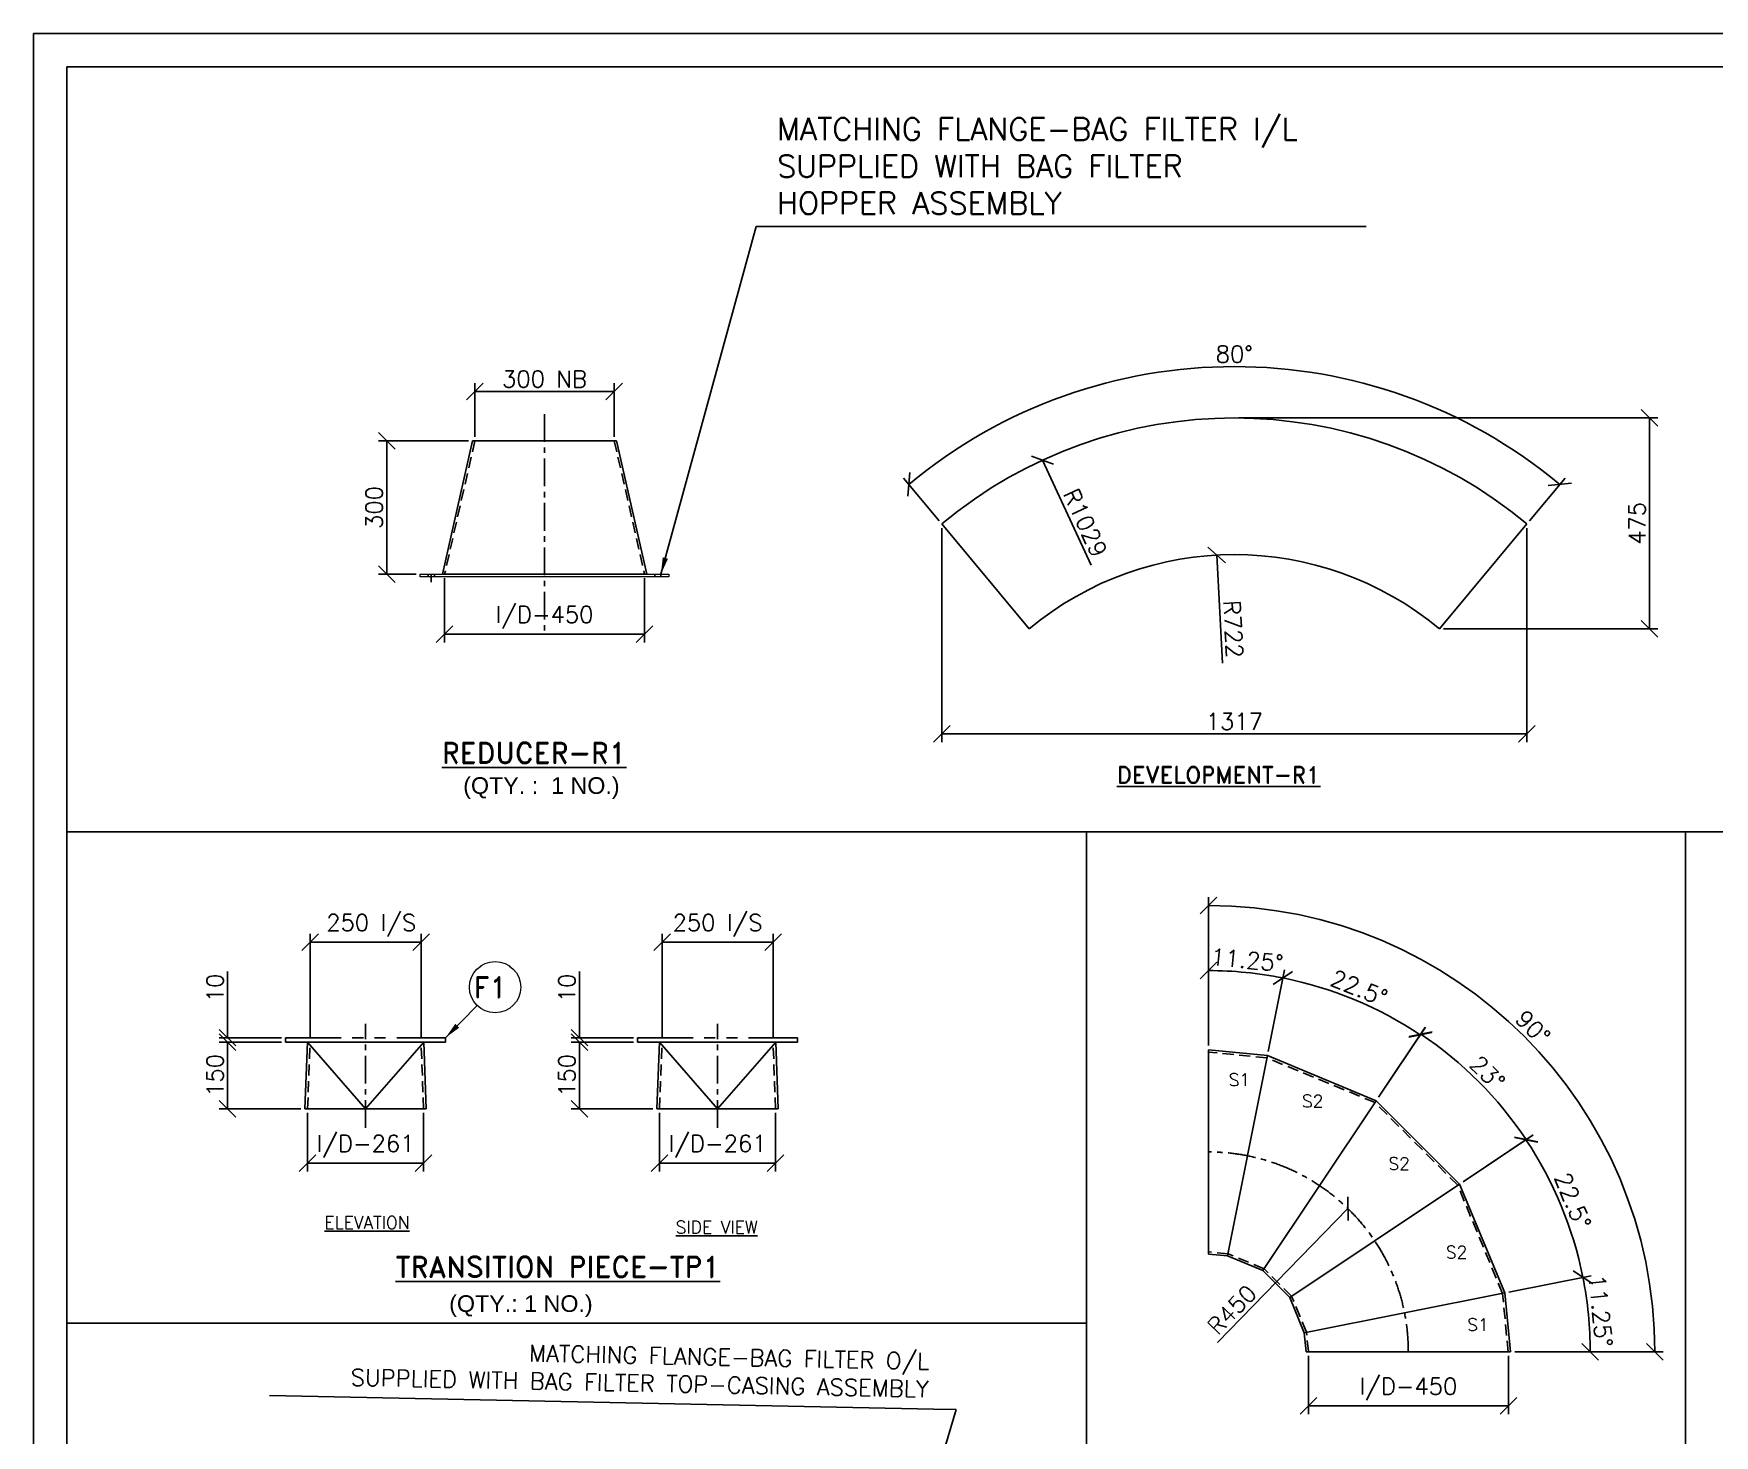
# Model space of a CAD drawing. Header units: inches. Extents: x 0 to 157513, y -28488 to 35640.
# Drawn here: x 107053 to 122188, y 23015 to 35640 of the extents above; entities that cross this region are included whole.
import ezdxf

# ---------------------------------------------------------------- set-up
doc = ezdxf.new("R2010")
doc.units = ezdxf.units.IN
doc.header["$LTSCALE"] = 400
doc.header["$MEASUREMENT"] = 0
for name, pattern in [('0', [0]), ('CENTER', [2, 1.25, -0.25, 0.25, -0.25]), ('DASHED2', [0.375, 0.25, -0.125]), ('HIDDEN2', [4.7625, 3.175, -1.5875]), ('PHANTOM', [2.5, 1.25, -0.25, 0.25, -0.25, 0.25, -0.25])]:
    doc.linetypes.add(name, pattern=pattern)
for name, color, linetype in [('BF', 8, 'PHANTOM'), ('cen', 1, 'CENTER'), ('hid', 3, 'HIDDEN2')]:
    doc.layers.add(name, color=color, linetype=linetype)
doc.layers.add('BF STR', color=8, linetype='PHANTOM', lineweight=5)
doc.layers.add('bordertext', color=1, linetype='Continuous', lineweight=20)
doc.styles.add('RD', font='ROMAND.SHX')
doc.styles.add('ROMANS', font='romans')
doc.dimstyles.new('SAM2 60 SC', dxfattribs={"dimscale": 60, "dimtxt": 2.5, "dimasz": 2.5, "dimexe": 1.25, "dimexo": 0.625, "dimtad": 1, "dimtoh": 1, "dimdec": 0, "dimdsep": 46, "dimtxsty": 'ROMANS', "dimblk": 'OBLIQUE', "dimcen": 2.5, "dimclrd": 1, "dimclre": 1, "dimclrt": 256, "dimadec": 0, "dimazin": 2, "dimtfac": 1, "dimtdec": 0, "dimtofl": 0, "dimtmove": 0, "dimatfit": 3, "dimfxl": 1, "dimtolj": 1, "dimtzin": 0, "dimarcsym": 1})

# ---------------------------------------------------------------- blocks, each defined once
blk = doc.blocks.new('_OBLIQUE')
at = {"color": 0, "linetype": 'ByBlock'}
blk.add_line((-0.5, -0.5), (0.5, 0.5), dxfattribs=at)
blk = doc.blocks.new('*D242')
at = {"color": 1, "lineweight": -2}
for p, q in [((110754, 30734), (110754, 30156)), ((112554, 30734), (112554, 30156)), ((110754, 30231), (112554, 30231))]:
    blk.add_line(p, q, dxfattribs=at)
at = {"layer": 'Defpoints', "color": 0}
for p in [(110754, 30772), (112554, 30772), (112554, 30231)]:
    blk.add_point(p, dxfattribs=at)
at = {"color": 1, "lineweight": -2, "xscale": 150, "yscale": 150, "zscale": 150, "rotation": 180}
blk.add_blockref('_OBLIQUE', (110754, 30231), dxfattribs=at)
at = {"color": 1, "lineweight": -2, "xscale": 150, "yscale": 150, "zscale": 150}
blk.add_blockref('_OBLIQUE', (112554, 30231), dxfattribs=at)
at = {"insert": (111654, 30383), "char_height": 150, "attachment_point": 5, "style": 'ROMANS'}
blk.add_mtext('\\A1;I/D-450', dxfattribs=at)
blk = doc.blocks.new('*D243')
at = {"color": 1, "lineweight": -2}
for p, q in [((111026, 32009), (111026, 32491)), ((111026, 32416), (112282, 32416)), ((112282, 32009), (112282, 32491))]:
    blk.add_line(p, q, dxfattribs=at)
at = {"layer": 'Defpoints', "color": 0}
for p in [(112282, 32416), (111026, 31972, 0), (112282, 31972, 0)]:
    blk.add_point(p, dxfattribs=at)
at = {"color": 1, "lineweight": -2, "xscale": 150, "yscale": 150, "zscale": 150, "rotation": 180}
blk.add_blockref('_OBLIQUE', (111026, 32416), dxfattribs=at)
at = {"color": 1, "lineweight": -2, "xscale": 150, "yscale": 150, "zscale": 150}
blk.add_blockref('_OBLIQUE', (112282, 32416), dxfattribs=at)
at = {"insert": (111654, 32529), "char_height": 150, "attachment_point": 5, "style": 'ROMANS'}
blk.add_mtext('\\A1;300 NB', dxfattribs=at)
blk = doc.blocks.new('*D244')
at = {"color": 1, "lineweight": -2}
for p, q in [((110969, 31972), (110158, 31972)), ((110233, 31972), (110233, 30772)), ((110497, 30772), (110158, 30772))]:
    blk.add_line(p, q, dxfattribs=at)
at = {"layer": 'Defpoints', "color": 0}
for p in [(111006, 31972, 0), (110233, 30772), (110534, 30772)]:
    blk.add_point(p, dxfattribs=at)
at = {"color": 1, "lineweight": -2, "xscale": 150, "yscale": 150, "zscale": 150}
for p, rotation in [((110233, 31972), 90), ((110233, 30772), 270)]:
    blk.add_blockref('_OBLIQUE', p, dxfattribs=dict(at, rotation=rotation))
at = {"insert": (110120, 31372), "char_height": 150, "attachment_point": 5, "rotation": 90, "style": 'ROMANS'}
blk.add_mtext('\\A1;300', dxfattribs=at)
blk = doc.blocks.new('*D245')
at = {"color": 1, "lineweight": -2}
for p, q in [((117903, 32178), (121680, 32178)), ((121605, 32178), (121605, 30279)), ((119750, 30279), (121680, 30279))]:
    blk.add_line(p, q, dxfattribs=at)
at = {"layer": 'Defpoints', "color": 0}
for p in [(117865, 32178), (119712, 30279), (121605, 30279)]:
    blk.add_point(p, dxfattribs=at)
at = {"color": 1, "lineweight": -2, "xscale": 150, "yscale": 150, "zscale": 150}
for p, rotation in [((121605, 32178), 90), ((121605, 30279), 270)]:
    blk.add_blockref('_OBLIQUE', p, dxfattribs=dict(at, rotation=rotation))
at = {"insert": (121492, 31229), "char_height": 150, "attachment_point": 5, "rotation": 90, "style": 'ROMANS'}
blk.add_mtext('\\A1;475', dxfattribs=at)
blk = doc.blocks.new('*D246')
at = {"color": 1, "lineweight": -2}
for p, q in [((115230, 31187), (115230, 29258)), ((120500, 31187), (120500, 29258)), ((115230, 29333), (120500, 29333))]:
    blk.add_line(p, q, dxfattribs=at)
at = {"layer": 'Defpoints', "color": 0}
for p in [(115230, 31224), (120500, 31224), (120500, 29333)]:
    blk.add_point(p, dxfattribs=at)
at = {"color": 1, "lineweight": -2, "xscale": 150, "yscale": 150, "zscale": 150, "rotation": 180}
blk.add_blockref('_OBLIQUE', (115230, 29333), dxfattribs=at)
at = {"color": 1, "lineweight": -2, "xscale": 150, "yscale": 150, "zscale": 150}
blk.add_blockref('_OBLIQUE', (120500, 29333), dxfattribs=at)
at = {"insert": (117865, 29445), "char_height": 150, "attachment_point": 5, "style": 'ROMANS'}
blk.add_mtext('\\A1;1317', dxfattribs=at)
blk = doc.blocks.new('*D255')
at = {"color": 1, "lineweight": -2}
for p, q in [((109542, 26594), (109542, 27531)), ((109542, 27456), (110542, 27456)), ((110542, 26594), (110542, 27531))]:
    blk.add_line(p, q, dxfattribs=at)
at = {"layer": 'Defpoints', "color": 0}
for p in [(110542, 27456), (109542, 26557, 0), (110542, 26557, 0)]:
    blk.add_point(p, dxfattribs=at)
at = {"color": 1, "lineweight": -2, "xscale": 150, "yscale": 150, "zscale": 150, "rotation": 180}
blk.add_blockref('_OBLIQUE', (109542, 27456), dxfattribs=at)
at = {"color": 1, "lineweight": -2, "xscale": 150, "yscale": 150, "zscale": 150}
blk.add_blockref('_OBLIQUE', (110542, 27456), dxfattribs=at)
at = {"insert": (110042, 27608), "char_height": 150, "attachment_point": 5, "style": 'ROMANS'}
blk.add_mtext('\\A1; 250 I/S', dxfattribs=at)
blk = doc.blocks.new('*D256')
at = {"color": 1, "lineweight": -2}
for p, q in [((109520, 25919), (109520, 25392)), ((110564, 25919), (110564, 25392)), ((109520, 25467), (110564, 25467))]:
    blk.add_line(p, q, dxfattribs=at)
at = {"layer": 'Defpoints', "color": 0}
for p in [(109520, 25957, 0), (110564, 25957, 0), (110564, 25467)]:
    blk.add_point(p, dxfattribs=at)
at = {"color": 1, "lineweight": -2, "xscale": 150, "yscale": 150, "zscale": 150, "rotation": 180}
blk.add_blockref('_OBLIQUE', (109520, 25467), dxfattribs=at)
at = {"color": 1, "lineweight": -2, "xscale": 150, "yscale": 150, "zscale": 150}
blk.add_blockref('_OBLIQUE', (110564, 25467), dxfattribs=at)
at = {"insert": (110042, 25619), "char_height": 150, "attachment_point": 5, "style": 'ROMANS'}
blk.add_mtext('\\A1;I/D-261', dxfattribs=at)
blk = doc.blocks.new('*D257')
at = {"color": 1, "lineweight": -2}
for p, q in [((109285, 26557), (108724, 26557)), ((108799, 26557), (108799, 25957)), ((109459, 25957), (108724, 25957))]:
    blk.add_line(p, q, dxfattribs=at)
at = {"layer": 'Defpoints', "color": 0}
for p in [(109322, 26557, 0), (108799, 25957), (109496, 25957)]:
    blk.add_point(p, dxfattribs=at)
at = {"color": 1, "lineweight": -2, "xscale": 150, "yscale": 150, "zscale": 150}
for p, rotation in [((108799, 26557), 90), ((108799, 25957), 270)]:
    blk.add_blockref('_OBLIQUE', p, dxfattribs=dict(at, rotation=rotation))
at = {"insert": (108687, 26257), "char_height": 150, "attachment_point": 5, "rotation": 90, "style": 'ROMANS'}
blk.add_mtext('\\A1;150', dxfattribs=at)
blk = doc.blocks.new('*D258')
at = {"color": 1, "lineweight": -2}
for p, q in [((108799, 26597), (108799, 27193)), ((109285, 26597), (108724, 26597)), ((109285, 26557), (108724, 26557)), ((108799, 26557), (108799, 26407))]:
    blk.add_line(p, q, dxfattribs=at)
at = {"layer": 'Defpoints', "color": 0}
for p in [(108799, 26597), (109322, 26597, 0), (109322, 26557, 0)]:
    blk.add_point(p, dxfattribs=at)
at = {"color": 1, "lineweight": -2, "xscale": 150, "yscale": 150, "zscale": 150}
for p, rotation in [((108799, 26597), 270), ((108799, 26557), 90)]:
    blk.add_blockref('_OBLIQUE', p, dxfattribs=dict(at, rotation=rotation))
at = {"insert": (108687, 27045), "char_height": 150, "attachment_point": 5, "rotation": 90, "style": 'ROMANS'}
blk.add_mtext('\\A1;10', dxfattribs=at)
blk = doc.blocks.new('*D259')
at = {"color": 1, "lineweight": -2}
for p, q in [((112712, 26594), (112712, 27531)), ((112712, 27456), (113712, 27456)), ((113712, 26594), (113712, 27531))]:
    blk.add_line(p, q, dxfattribs=at)
at = {"layer": 'Defpoints', "color": 0}
for p in [(113712, 27456), (112712, 26557, 0), (113712, 26557, 0)]:
    blk.add_point(p, dxfattribs=at)
at = {"color": 1, "lineweight": -2, "xscale": 150, "yscale": 150, "zscale": 150, "rotation": 180}
blk.add_blockref('_OBLIQUE', (112712, 27456), dxfattribs=at)
at = {"color": 1, "lineweight": -2, "xscale": 150, "yscale": 150, "zscale": 150}
blk.add_blockref('_OBLIQUE', (113712, 27456), dxfattribs=at)
at = {"insert": (113212, 27608), "char_height": 150, "attachment_point": 5, "style": 'ROMANS'}
blk.add_mtext('\\A1;250 I/S', dxfattribs=at)
blk = doc.blocks.new('*D260')
at = {"color": 1, "lineweight": -2}
for p, q in [((112690, 25919), (112690, 25392)), ((113734, 25919), (113734, 25392)), ((112690, 25467), (113734, 25467))]:
    blk.add_line(p, q, dxfattribs=at)
at = {"layer": 'Defpoints', "color": 0}
for p in [(112690, 25957, 0), (113734, 25957, 0), (113734, 25467)]:
    blk.add_point(p, dxfattribs=at)
at = {"color": 1, "lineweight": -2, "xscale": 150, "yscale": 150, "zscale": 150, "rotation": 180}
blk.add_blockref('_OBLIQUE', (112690, 25467), dxfattribs=at)
at = {"color": 1, "lineweight": -2, "xscale": 150, "yscale": 150, "zscale": 150}
blk.add_blockref('_OBLIQUE', (113734, 25467), dxfattribs=at)
at = {"insert": (113212, 25619), "char_height": 150, "attachment_point": 5, "style": 'ROMANS'}
blk.add_mtext('\\A1;I/D-261', dxfattribs=at)
blk = doc.blocks.new('*D261')
at = {"color": 1, "lineweight": -2}
for p, q in [((112454, 26557), (111894, 26557)), ((111969, 26557), (111969, 25957)), ((112628, 25957), (111894, 25957))]:
    blk.add_line(p, q, dxfattribs=at)
at = {"layer": 'Defpoints', "color": 0}
for p in [(112492, 26557, 0), (111969, 25957), (112666, 25957)]:
    blk.add_point(p, dxfattribs=at)
at = {"color": 1, "lineweight": -2, "xscale": 150, "yscale": 150, "zscale": 150}
for p, rotation in [((111969, 26557), 90), ((111969, 25957), 270)]:
    blk.add_blockref('_OBLIQUE', p, dxfattribs=dict(at, rotation=rotation))
at = {"insert": (111856, 26257), "char_height": 150, "attachment_point": 5, "rotation": 90, "style": 'ROMANS'}
blk.add_mtext('\\A1;150', dxfattribs=at)
blk = doc.blocks.new('*D262')
at = {"color": 1, "lineweight": -2}
for p, q in [((111969, 26597), (111969, 27193)), ((112454, 26597), (111894, 26597)), ((112454, 26557), (111894, 26557)), ((111969, 26557), (111969, 26407))]:
    blk.add_line(p, q, dxfattribs=at)
at = {"layer": 'Defpoints', "color": 0}
for p in [(111969, 26597), (112492, 26597, 0), (112492, 26557, 0)]:
    blk.add_point(p, dxfattribs=at)
at = {"color": 1, "lineweight": -2, "xscale": 150, "yscale": 150, "zscale": 150}
for p, rotation in [((111969, 26597), 270), ((111969, 26557), 90)]:
    blk.add_blockref('_OBLIQUE', p, dxfattribs=dict(at, rotation=rotation))
at = {"insert": (111856, 27045), "char_height": 150, "attachment_point": 5, "rotation": 90, "style": 'ROMANS'}
blk.add_mtext('\\A1;10', dxfattribs=at)
blk = doc.blocks.new('*D125')
at = {"color": 1, "lineweight": -2}
blk.add_line((117714, 23852), (118888, 25057), dxfattribs=at)
at = {"layer": 'Defpoints', "color": 0}
for p in [(118888, 25057, 7), (117632, 23768, -17)]:
    blk.add_point(p, dxfattribs=at)
at = {"color": 1, "lineweight": -2, "xscale": 150, "yscale": 150, "zscale": 150, "rotation": 45.76783283363147}
blk.add_blockref('_OBLIQUE', (118888, 25057), dxfattribs=at)
at = {"insert": (117844, 24147), "char_height": 150, "attachment_point": 5, "rotation": 45.7678, "style": 'ROMANS'}
blk.add_mtext('\\A1;R450', dxfattribs=at)
blk = doc.blocks.new('*D126')
at = {"color": 1, "lineweight": -2}
for p, q in [((118532, 23732), (118532, 23205)), ((120334, 23733), (120334, 23205)), ((118532, 23280), (120334, 23280))]:
    blk.add_line(p, q, dxfattribs=at)
at = {"layer": 'Defpoints', "color": 0}
for p in [(118532, 23770, 0), (120334, 23770, 0), (120334, 23280)]:
    blk.add_point(p, dxfattribs=at)
at = {"color": 1, "lineweight": -2, "xscale": 150, "yscale": 150, "zscale": 150, "rotation": 180}
blk.add_blockref('_OBLIQUE', (118532, 23280), dxfattribs=at)
at = {"color": 1, "lineweight": -2, "xscale": 150, "yscale": 150, "zscale": 150}
blk.add_blockref('_OBLIQUE', (120334, 23280), dxfattribs=at)
at = {"insert": (119433, 23432), "char_height": 150, "attachment_point": 5, "style": 'ROMANS'}
blk.add_mtext('\\A1;I/D-450', dxfattribs=at)
blk = doc.blocks.new('*D269')
at = {"color": 1, "lineweight": -2}
for p, q in [((120337, 24306), (121078, 24453)), ((120390, 23768), (121145, 23768))]:
    blk.add_line(p, q, dxfattribs=at)
blk.add_arc((117632, 23768), 3438, 360, 11.25, dxfattribs=at)
at = {"layer": 'Defpoints', "color": 0}
for p in [(120300, 24298, 17), (118495, 23939, -6), (121063, 23993), (118512, 23768, -6), (120352, 23768, 17)]:
    blk.add_point(p, dxfattribs=at)
at = {"color": 1, "lineweight": -2, "xscale": 150, "yscale": 150, "zscale": 150}
for p, rotation in [((121004, 24438), 101.2500000000003), ((121070, 23768), 269.9999999999999)]:
    blk.add_blockref('_OBLIQUE', p, dxfattribs=dict(at, rotation=rotation))
at = {"insert": (121163, 24137), "char_height": 150, "attachment_point": 5, "rotation": 275.969, "style": 'ROMANS'}
blk.add_mtext('\\A1;11.25°', dxfattribs=at)
blk = doc.blocks.new('*D270')
at = {"color": 1, "lineweight": -2}
for p, q in [((119925, 25300), (120553, 25720)), ((120337, 24306), (121078, 24453))]:
    blk.add_line(p, q, dxfattribs=at)
blk.add_arc((117632, 23768), 3438, 11.25, 33.75, dxfattribs=at)
at = {"layer": 'Defpoints', "color": 0}
for p in [(119894, 25279, 17), (120888, 24873), (118364, 24257, -6), (120300, 24298, 17), (118495, 23939, -6)]:
    blk.add_point(p, dxfattribs=at)
at = {"color": 1, "lineweight": -2, "xscale": 150, "yscale": 150, "zscale": 150}
for p, rotation in [((120491, 25678), 123.7499999999984), ((121004, 24439), 281.2500000000003)]:
    blk.add_blockref('_OBLIQUE', p, dxfattribs=dict(at, rotation=rotation))
at = {"insert": (120913, 25127), "char_height": 150, "attachment_point": 5, "rotation": 292.5, "style": 'ROMANS'}
blk.add_mtext('\\A1;22.5°', dxfattribs=at)
blk = doc.blocks.new('*D271')
at = {"color": 1, "lineweight": -2}
for p, q in [((118170, 26472), (118317, 27209)), ((119164, 26060), (119581, 26685))]:
    blk.add_line(p, q, dxfattribs=at)
blk.add_arc((117632, 23768), 3433, 56.25, 78.75, dxfattribs=at)
at = {"layer": 'Defpoints', "color": 0}
for p in [(119151, 26847), (118163, 26435, 17), (119143, 26029, 17), (117804, 24631, -6), (118121, 24499, -6)]:
    blk.add_point(p, dxfattribs=at)
at = {"color": 1, "lineweight": -2, "xscale": 150, "yscale": 150, "zscale": 150}
for p, rotation in [((118302, 27135), 168.7500000000003), ((119540, 26623), 326.2499999999984)]:
    blk.add_blockref('_OBLIQUE', p, dxfattribs=dict(at, rotation=rotation))
at = {"insert": (118989, 27044), "char_height": 150, "attachment_point": 5, "rotation": 337.5, "style": 'ROMANS'}
blk.add_mtext('\\A1;22.5°', dxfattribs=at)
blk = doc.blocks.new('*D272')
at = {"color": 1, "lineweight": -2}
for p, q in [((119164, 26060), (119586, 26691)), ((119925, 25300), (120556, 25721))]:
    blk.add_line(p, q, dxfattribs=at)
blk.add_arc((117632, 23768), 3441, 33.75, 56.25, dxfattribs=at)
at = {"layer": 'Defpoints', "color": 0}
for p in [(120219, 26037), (119143, 26029, 17), (119894, 25279, 17), (118121, 24499, -6), (118364, 24257, -6)]:
    blk.add_point(p, dxfattribs=at)
at = {"color": 1, "lineweight": -2, "xscale": 150, "yscale": 150, "zscale": 150}
for p, rotation in [((119544, 26629), 146.2499999999983), ((120493, 25679), 303.7499999999989)]:
    blk.add_blockref('_OBLIQUE', p, dxfattribs=dict(at, rotation=rotation))
at = {"insert": (120145, 26280), "char_height": 150, "attachment_point": 5, "rotation": 315, "style": 'ROMANS'}
blk.add_mtext('\\A1;23°', dxfattribs=at)
blk = doc.blocks.new('*D273')
at = {"color": 1, "lineweight": -2}
for p, q in [((117632, 26525), (117632, 27276)), ((118170, 26472), (118317, 27209))]:
    blk.add_line(p, q, dxfattribs=at)
blk.add_arc((117632, 23768), 3433, 78.75, 90, dxfattribs=at)
at = {"layer": 'Defpoints', "color": 0}
for p in [(118081, 27172), (117632, 26488, -17), (118163, 26435, 17), (117632, 24648, -17), (117804, 24631, -6)]:
    blk.add_point(p, dxfattribs=at)
at = {"color": 1, "lineweight": -2, "xscale": 150, "yscale": 150, "zscale": 150}
for p, rotation in [((117632, 27201), 180), ((118302, 27135), 348.7499999999998)]:
    blk.add_blockref('_OBLIQUE', p, dxfattribs=dict(at, rotation=rotation))
at = {"insert": (117980, 27297), "char_height": 150, "attachment_point": 5, "rotation": 354.375, "style": 'ROMANS'}
blk.add_mtext('\\A1;11.25°', dxfattribs=at)
blk = doc.blocks.new('*D274')
at = {"color": 1, "lineweight": -2}
for p, q in [((117632, 26525), (117632, 27862)), ((120390, 23768), (121726, 23768))]:
    blk.add_line(p, q, dxfattribs=at)
blk.add_arc((117632, 23768), 4019, 0, 90, dxfattribs=at)
at = {"layer": 'Defpoints', "color": 0}
for p in [(117632, 26488, -17), (121113, 25777), (117632, 24648, -17), (118512, 23768, -6), (120352, 23768, 17)]:
    blk.add_point(p, dxfattribs=at)
at = {"color": 1, "lineweight": -2, "xscale": 150, "yscale": 150, "zscale": 150}
for p, rotation in [((117632, 27787), 179.9999999999995), ((121651, 23768), 270)]:
    blk.add_blockref('_OBLIQUE', p, dxfattribs=dict(at, rotation=rotation))
at = {"insert": (120554, 26689), "char_height": 150, "attachment_point": 5, "rotation": 315, "style": 'ROMANS'}
blk.add_mtext('\\A1;90°', dxfattribs=at)
blk = doc.blocks.new('*D324')
at = {"color": 1, "lineweight": -2}
blk.add_line((116576, 30852), (116138, 31798), dxfattribs=at)
at = {"layer": 'Defpoints', "color": 0}
for p in [(116138, 31798), (117865, 28062)]:
    blk.add_point(p, dxfattribs=at)
at = {"color": 1, "lineweight": -2, "xscale": 150, "yscale": 150, "zscale": 150, "rotation": 114.8073782134496}
blk.add_blockref('_OBLIQUE', (116138, 31798), dxfattribs=at)
at = {"insert": (116523, 31234), "char_height": 150, "attachment_point": 5, "rotation": 294.8074, "style": 'ROMANS'}
blk.add_mtext('\\A1;R1029', dxfattribs=at)
blk = doc.blocks.new('*D325')
at = {"color": 1, "lineweight": -2}
blk.add_line((117760, 29970), (117707, 30943), dxfattribs=at)
at = {"layer": 'Defpoints', "color": 0}
for p in [(117707, 30943), (117865, 28062)]:
    blk.add_point(p, dxfattribs=at)
at = {"color": 1, "lineweight": -2, "xscale": 150, "yscale": 150, "zscale": 150, "rotation": 93.13976844782391}
blk.add_blockref('_OBLIQUE', (117707, 30943), dxfattribs=at)
at = {"insert": (117856, 30277), "char_height": 150, "attachment_point": 5, "rotation": 273.1398, "style": 'ROMANS'}
blk.add_mtext('\\A1;R722', dxfattribs=at)
blk = doc.blocks.new('*D326')
at = {"color": 1, "lineweight": -2}
for p, q in [((115206, 31253), (114886, 31637)), ((120524, 31253), (120844, 31637))]:
    blk.add_line(p, q, dxfattribs=at)
blk.add_arc((117865, 28062), 4579, 50.2, 129.8, dxfattribs=at)
at = {"layer": 'Defpoints', "color": 0}
for p in [(118916, 32519), (115230, 31224), (120500, 31224), (117865, 28062)]:
    blk.add_point(p, dxfattribs=at)
at = {"color": 1, "lineweight": -2, "xscale": 150, "yscale": 150, "zscale": 150}
for p, rotation in [((114934, 31580), 219.7999999976542), ((120796, 31580), 320.2000000023459)]:
    blk.add_blockref('_OBLIQUE', p, dxfattribs=dict(at, rotation=rotation))
at = {"insert": (117865, 32753), "char_height": 150, "attachment_point": 5, "style": 'ROMANS'}
blk.add_mtext('\\A1;80°', dxfattribs=at)
blk = doc.blocks.new('A1 title blck promac')
at = {"color": 4, "linetype": '0'}
blk.add_lwpolyline([(2099534, -476612), (2149994, -476612), (2149994, -440972), (2099534, -440972)], close=True, dxfattribs=at)
blk.add_lwpolyline([(2100785, -476312), (2149694, -476312), (2149694, -441272), (2099834, -441272), (2099834, -470228)], dxfattribs=at)

msp = doc.modelspace()

# ---------------------------------------------------------------- linework, layer by layer
at = {"ltscale": 10}
for p, q in [((111006.1, 31971.8, 0), (110734.1, 30771.8)), ((112302.1, 31971.8, 0), (111006.1, 31971.8, 0)), ((112302.1, 31971.8, 0), (112574.1, 30771.8)), ((109496.5, 25956.8, 0), (109518.5, 26556.8, 0)), ((109518.5, 26556.8, 0), (110042.5, 25956.8)), ((110042.5, 25956.8), (110566.5, 26556.8, 0)), ((110588.5, 25956.8, 0), (110566.5, 26556.8, 0)), ((112665.7, 25956.8, 0), (112687.7, 26556.8, 0)), ((112687.7, 26556.8, 0), (113211.7, 25956.8)), ((113211.7, 25956.8), (113735.7, 26556.8, 0)), ((113757.7, 25956.8, 0), (113735.7, 26556.8, 0)), ((117632.4, 24647.8, -16.6), (117632.4, 26487.8, -16.6)), ((110588.5, 25956.8), (109496.5, 25956.8)), ((113757.7, 25956.8), (112665.7, 25956.8)), ((118512.1, 23767.8, 16.6), (120352.1, 23767.8, 16.6))]:
    msp.add_line(p, q, dxfattribs=at)
for p, q in [((116017.8, 30278.9), (115230.2, 31224.2)), ((119712.5, 30278.9), (120500.1, 31224.2)), ((109518.5, 26556.8, 0), (110566.5, 26556.8, 0)), ((112687.7, 26556.8, 0), (113735.7, 26556.8, 0)), ((117804, 24630.9, -5.9), (118162.9, 26435.2, 16.6)), ((118121.2, 24499.5, -5.9), (119143.3, 26029.2, 16.6)), ((118364, 24256.7, -5.9), (119893.7, 25278.8, 16.6)), ((118495.3, 23939.5, -5.9), (120299.8, 24298.4, 16.6)), ((118512.2, 23767.8, -5.9), (120352.1, 23767.8, 16.6))]:
    msp.add_line(p, q)
at = {"color": 8}
for points in [[(107353.1, 28451.6), (122712.7, 28451.6), (122712.7, 35339.8)], [(116533.7, 21932.8), (121928.8, 21932.8), (121928.8, 28451.6)], [(116533.7, 21932.8), (121928.8, 21932.8), (121928.8, 28451.6)], [(107353.1, 18766.7), (116533.7, 18766.7), (116533.7, 24026.4)]]:
    msp.add_lwpolyline(points, dxfattribs=at)
at = {"ltscale": 10}
msp.add_lwpolyline([(110734.1, 30771.8), (112574.1, 30771.8)], dxfattribs=at)
for points, elevation in [([(120352.1, 23767.8), (120299.8, 24298.4), (119893.7, 25278.8), (119143.3, 26029.2), (118162.9, 26435.2), (117632.4, 26487.8)], 16.6), ([(118512.2, 23767.8), (118495.3, 23939.5), (118364, 24256.7), (118121.2, 24499.5), (117804, 24630.9), (117632.4, 24647.8)], -0.4)]:
    msp.add_lwpolyline(points, dxfattribs=dict(elevation=elevation))
for radius in [4116.4, 2886]:
    msp.add_arc((117865.1, 28061.7), radius, 50.2, 129.8)
at = {"layer": 'BF'}
for p, q in [((110606.1, 30771.8), (110606.1, 30747.8)), ((110662.1, 30771.8), (110662.1, 30747.8)), ((112646.1, 30771.8), (112646.1, 30747.8)), ((112702.1, 30771.8), (112702.1, 30747.8))]:
    msp.add_line(p, q, dxfattribs=at)
at = {"layer": 'BF', "elevation": 0}
for points in [[(109322.5, 26596.8), (110762.5, 26596.8), (110762.5, 26556.8), (109322.5, 26556.8)], [(112491.7, 26596.8), (113931.7, 26596.8), (113931.7, 26556.8), (112491.7, 26556.8)]]:
    msp.add_lwpolyline(points, close=True, dxfattribs=at)
at = {"layer": 'BF STR', "ltscale": 10}
msp.add_lwpolyline([(112574.1, 30771.8), (112774.1, 30771.8), (112774.1, 30747.8), (110534.1, 30747.8), (110534.1, 30771.8), (110734.1, 30771.8)], dxfattribs=at)
at = {"layer": 'cen', "ltscale": 0.5}
for p, q in [((111654.1, 32212.7, 0), (111654.1, 30237.6, 0)), ((110042.5, 25784.1), (110042.5, 26722.4)), ((113211.7, 25784.1), (113211.7, 26722.4))]:
    msp.add_line(p, q, dxfattribs=at)
at = {"layer": 'cen'}
msp.add_line((110634.1, 30769.5), (110634.1, 30699), dxfattribs=at)
at = {"layer": 'cen', "ltscale": 0.5, "extrusion": (-0.018463, 0, 0.99983)}
msp.add_arc((-23767.8, 117612, -2188.4), 1800, 90, 180, dxfattribs=at)
at = {"layer": 'hid', "linetype": 'DASHED2'}
for p, q in [((111026.1, 31971.8, 0), (110754.1, 30771.8)), ((112282.1, 31971.8, 0), (112554.1, 30771.8)), ((109520.5, 25956.8, 0), (109542.5, 26556.8, 0)), ((110564.5, 25956.8, 0), (110542.5, 26556.8, 0)), ((112689.7, 25956.8, 0), (112711.7, 26556.8, 0)), ((113733.7, 25956.8, 0), (113711.7, 26556.8, 0))]:
    msp.add_line(p, q, dxfattribs=at)
for points, elevation in [([(120332.1, 23765.9), (120280.2, 24293.5), (119876.7, 25267.5), (119132, 26012.2), (118158, 26415.6), (117630.4, 26467.9)], 16.6), ([(118532.1, 23769.8), (118514.9, 23944.4), (118380.9, 24268), (118132.6, 24516.4), (117809, 24650.5), (117634.3, 24667.7)], -0.4)]:
    msp.add_lwpolyline(points, dxfattribs=dict(at, elevation=elevation))

# ---------------------------------------------------------------- texts
at = {"style": 'RD'}
for s, height, p in [('%%UREDUCER-R1', 187.5, (110728.5, 29068)), ('%%UDEVELOPMENT-R1', 150, (116808.2, 28888))]:
    msp.add_text(s, height=height, dxfattribs=at).set_placement(p)
at = {"color": 4, "style": 'ROMANS'}
for s, insert, char_height, attachment_point in [('\\A1;MATCHING FLANGE-BAG FILTER I/L\\PSUPPLIED WITH BAG FILTER \\PHOPPER ASSEMBLY', (113748.5, 34879.9), 200, 1), ('{\\fArial|b0|i0|c0|p34;(QTY. :  1 NO.)}', (111625.7, 28845, 382525.2), 150, 5), ('\\A1;S1', (117814.2, 26274.6, -481.3), 112.5, 1), ('\\A1;S2', (118474.4, 26082.2, -481.3), 112.5, 1), ('\\A1;S2', (119253.1, 25518.9, -481.3), 112.5, 1), ('\\A1;S2', (119770.1, 24721, -481.3), 112.5, 1), ('{\\fArial|b0|i0|c0|p34;(QTY.: 1 NO.)}', (111441.2, 24179.4), 150, 5), ('\\A1;S1', (119962.5, 24068.4, -481.3), 112.5, 1)]:
    msp.add_mtext(s, dxfattribs=dict(at, insert=insert, char_height=char_height, attachment_point=attachment_point))
at = {"color": 7, "insert": (111318.9, 27145.1), "char_height": 187.5, "attachment_point": 3, "style": 'RD', "bg_fill": 2}
msp.add_mtext('F1', dxfattribs=at)
at = {"color": 4, "linetype": 'Continuous', "char_height": 112.5, "width": 2658.337, "attachment_point": 2, "style": 'ROMANS'}
for s, insert in [('{\\LELEVATION}', (110054.8, 24988.1, 241.2)), ('{\\LSIDE VIEW}', (113203.7, 24946.5, 241.2))]:
    msp.add_mtext(s, dxfattribs=dict(at, insert=insert))
at = {"insert": (111773.3, 24627.3, -383868.8), "char_height": 187.5, "width": 3889.567, "attachment_point": 2, "style": 'RD'}
msp.add_mtext('{\\LTRANSITION PIECE-TP1}', dxfattribs=at)
at = {"color": 4, "insert": (115121.1, 23757.5), "char_height": 150, "attachment_point": 3, "rotation": 358.83527, "style": 'ROMANS'}
msp.add_mtext('\\A1;MATCHING FLANGE-BAG FILTER O/L\\PSUPPLIED WITH BAG FILTER TOP-CASING ASSEMBLY', dxfattribs=at)

# ---------------------------------------------------------------- dimensions: what is measured, and where the dimension line sits
dim = msp.add_angular_dim_3p(base=(118916, 32518.8), center=(117865.1, 28061.7), p1=(120500.1, 31224.2), p2=(115230.2, 31224.2), dimstyle='SAM2 60 SC', override={"dimtoh": 0, "dimlfac": 0.5})
dim.commit()
dim.dimension.update_dxf_attribs({"geometry": '*D326', "text_midpoint": (117865.1, 32753.5)})
for base, p1, p2, text, picture, middle in [((112282.1, 32416.2), (111026.1, 31971.8, 0), (112282.1, 31971.8, 0), '300 NB', '*D243', (111654.1, 32528.7)), ((112554.1, 30231.3), (110754.1, 30771.8), (112554.1, 30771.8), 'I/D-<>', '*D242', (111654.1, 30383)), ((113711.7, 27456.1), (112711.7, 26556.8, 0), (113711.7, 26556.8, 0), '<> I/S', '*D259', (113211.7, 27607.9)), ((110564.5, 25466.8), (109520.5, 25956.8, 0), (110564.5, 25956.8, 0), 'I/D-<>', '*D256', (110042.5, 25618.6)), ((113733.7, 25466.8), (112689.7, 25956.8, 0), (113733.7, 25956.8, 0), 'I/D-<>', '*D260', (113211.7, 25618.6)), ((120333.8, 23279.7, -0.4), (118532.1, 23769.8, -0.4), (120333.8, 23770.3, -0.4), 'I/D-<>', '*D126', (119432.9, 23431.5, -0.4))]:
    dim = msp.add_linear_dim(base=base, p1=p1, p2=p2, text=text, dimstyle='SAM2 60 SC', override={"dimtoh": 0, "dimlfac": 0.25})
    dim.commit()
    dim.dimension.update_dxf_attribs({"geometry": picture, "text_midpoint": middle})
for base, p1, p2, picture, middle in [((121604.9, 30278.9), (117865.1, 32178.1), (119712.5, 30278.9), '*D245', (121492.4, 31228.5)), ((110232.6, 30771.8), (111006.1, 31971.8, 0), (110534.1, 30771.8), '*D244', (110120.1, 31371.8)), ((108799.5, 26596.8), (109322.5, 26556.8, 0), (109322.5, 26596.8, 0), '*D258', (108687, 27045.1)), ((111968.7, 26596.8), (112491.7, 26556.8, 0), (112491.7, 26596.8, 0), '*D262', (111856.2, 27045.1)), ((108799.5, 25956.8), (109322.5, 26556.8, 0), (109496.5, 25956.8), '*D257', (108687, 26256.8)), ((111968.7, 25956.8), (112491.7, 26556.8, 0), (112665.7, 25956.8), '*D261', (111856.2, 26256.8))]:
    dim = msp.add_linear_dim(base=base, p1=p1, p2=p2, angle=90, dimstyle='SAM2 60 SC', override={"dimtoh": 0, "dimlfac": 0.25})
    dim.commit()
    dim.dimension.update_dxf_attribs({"geometry": picture, "text_midpoint": middle})
for center, mpoint, picture, middle in [((117865.1, 28061.7), (116138, 31798.2), '*D324', (116420.5, 31187.1)), ((117865.1, 28061.7), (117707.1, 30943.3), '*D325', (117743.9, 30271.1)), ((117632.4, 23767.8, -16.6), (118887.9, 25057.4, 6.6), '*D125', (117925, 24068.4))]:
    dim = msp.add_radius_dim(center=center, mpoint=mpoint, dimstyle='SAM2 60 SC', override={"dimtoh": 0, "dimlfac": 0.25})
    dim.commit()
    dim.dimension.update_dxf_attribs({"geometry": picture, "text_midpoint": middle, "dimtype": 164})
dim = msp.add_linear_dim(base=(120500.1, 29332.8), p1=(115230.2, 31224.2), p2=(120500.1, 31224.2), dimstyle='SAM2 60 SC', override={"dimtoh": 0, "dimlfac": 0.25})
dim.commit()
dim.dimension.update_dxf_attribs({"geometry": '*D246', "text_midpoint": (117865.1, 29445.3)})
dim = msp.add_linear_dim(base=(110542.5, 27456.1), p1=(109542.5, 26556.8, 0), p2=(110542.5, 26556.8, 0), text=' <> I/S', dimstyle='SAM2 60 SC', override={"dimtoh": 0, "dimlfac": 0.25})
dim.commit()
dim.dimension.update_dxf_attribs({"geometry": '*D255', "text_midpoint": (110042.5, 27456.1), "dimtype": 160})
for base, line1, line2, override, picture, middle in [((121113, 25777.4), ((117632.4, 24647.8, -16.6), (117632.4, 26487.8, -16.6)), ((118512.2, 23767.8, -5.9), (120352.1, 23767.8, 16.6)), {"dimtoh": 0, "dimlfac": 0.25}, '*D274', (120553.8, 26689.3)), ((119150.9, 26847.1), ((118121.2, 24499.5, -5.9), (119143.3, 26029.2, 16.6)), ((117804, 24630.9, -5.9), (118162.9, 26435.2, 16.6)), {"dimtoh": 0, "dimlfac": 0.25, "dimadec": 2}, '*D271', (118989.3, 27043.7)), ((120219.3451, 26036.5352), ((118121.2365, 24499.4653, -5.864), (119143.341, 26029.1528, 16.6165)), ((118363.9675, 24256.6547, -5.8647), (119893.7027, 25278.7911, 16.6165)), {"dimtoh": 0, "dimlfac": 0.25}, '*D272', (120144.974, 26280.4241)), ((120887.9, 24872.9), ((118495.3, 23939.5, -5.9), (120299.8, 24298.4, 16.6)), ((118364, 24256.7, -5.9), (119893.7, 25278.8, 16.6)), {"dimtoh": 0, "dimlfac": 0.25, "dimadec": 2}, '*D270', (120912.6, 25126.5))]:
    dim = msp.add_angular_dim_2l(base=base, line1=line1, line2=line2, dimstyle='SAM2 60 SC', override=override)
    dim.commit()
    dim.dimension.update_dxf_attribs({"geometry": picture, "text_midpoint": middle})
for base, line1, line2, picture, middle in [((118080.5, 27171.8), ((117804, 24630.9, -5.9), (118162.9, 26435.2, 16.6)), ((117632.4, 24647.8, -16.6), (117632.4, 26487.8, -16.6)), '*D273', (117968.9, 27184.6)), ((121062.8, 23992.7), ((118512.2, 23767.8, -5.9), (120352.1, 23767.8, 16.6)), ((118495.3, 23939.5, -5.9), (120299.8, 24298.4, 16.6)), '*D269', (121051.6, 24125.3))]:
    dim = msp.add_angular_dim_2l(base=base, line1=line1, line2=line2, dimstyle='SAM2 60 SC', override={"dimtoh": 0, "dimlfac": 0.25, "dimadec": 2})
    dim.commit()
    dim.dimension.update_dxf_attribs({"geometry": picture, "text_midpoint": middle, "dimtype": 162})

# ---------------------------------------------------------------- leaders
at = {"annotation_type": 0, "has_hookline": 1, "hookline_direction": 0, "text_width": 5304.8}
msp.add_leader([(112702.1, 30771.8), (113561, 33902.6), (113711, 33902.6)], dimstyle='SAM2 60 SC', override={"dimgap": 0.625, "dimtad": 1, "dimlfac": 0.25, "dimclrd": 1}, dxfattribs=at)
at = {"annotation_type": 0, "has_hookline": 1, "hookline_direction": 1, "text_width": 5935.7, "horizontal_direction": (0.999793, -0.020327, 0)}
msp.add_leader([(115011.5, 22081), (115360.8, 23247.6), (115160.8, 23251.7)], dimstyle='SAM2 60 SC', override={"dimscale": 80, "dimgap": 0.625, "dimtad": 1, "dimlfac": 0.25, "dimclrd": 1}, dxfattribs=at)

# ---------------------------------------------------------------- next in the draw order: linework, layer by layer
at = {"color": 8}
msp.add_lwpolyline([(107353.1, 24026.4), (116533.7, 24026.4), (116533.7, 28451.6)], dxfattribs=at)
at = {"layer": 'bordertext'}
msp.add_circle((111208.9, 27051.7), 231, dxfattribs=at)

# ---------------------------------------------------------------- next in the draw order: block references
msp.add_blockref('A1 title blck promac', (-1992481.1, 476612.3))

# ---------------------------------------------------------------- next in the draw order: leaders
msp.add_leader([(110762.5, 26596.8, 0), (111047.1, 26886.8, 0)], dimstyle='SAM2 60 SC', override={"dimgap": 0.625, "dimtad": 0, "dimtoh": 0, "dimlfac": 0.25})

doc.saveas('drawing.dxf')
